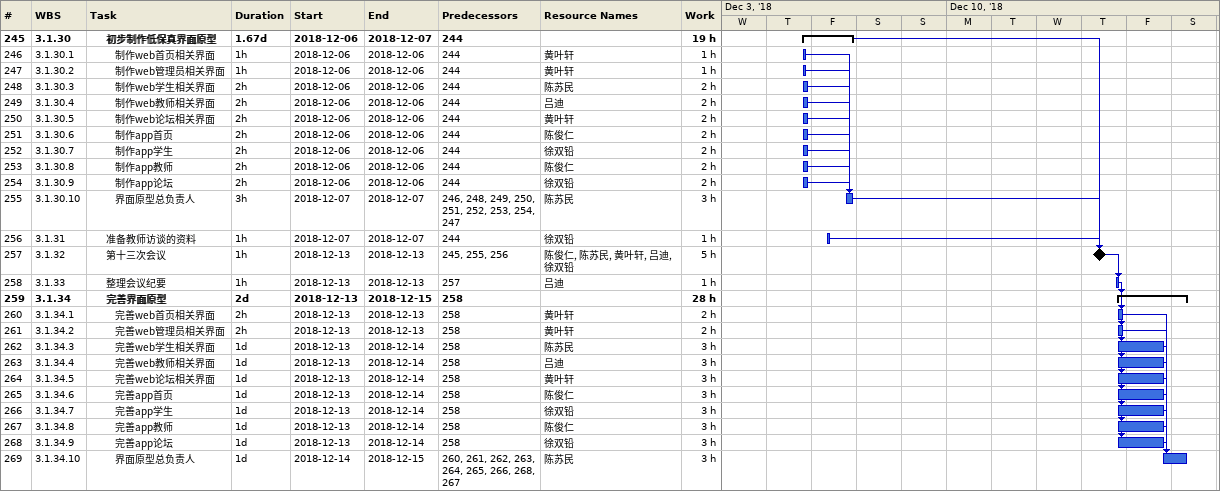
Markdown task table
| ID | WBS | Task | Duration | Start | Finish | Predecessors | Resources | Work (h) |
|---|---|---|---|---|---|---|---|---|
| 245 | 3.1.30 | **初步制作低保真界面原型** | 1.67d | 2018-12-06 | 2018-12-07 | 244 |  | 19 |
| 246 | 3.1.30.1 | 制作web首页相关界面 | 1h | 2018-12-06 | 2018-12-06 | 244 | 黄叶轩 | 1 |
| 247 | 3.1.30.2 | 制作web管理员相关界面 | 1h | 2018-12-06 | 2018-12-06 | 244 | 黄叶轩 | 1 |
| 248 | 3.1.30.3 | 制作web学生相关界面 | 2h | 2018-12-06 | 2018-12-06 | 244 | 陈苏民 | 2 |
| 249 | 3.1.30.4 | 制作web教师相关界面 | 2h | 2018-12-06 | 2018-12-06 | 244 | 吕迪 | 2 |
| 250 | 3.1.30.5 | 制作web论坛相关界面 | 2h | 2018-12-06 | 2018-12-06 | 244 | 黄叶轩 | 2 |
| 251 | 3.1.30.6 | 制作app首页 | 2h | 2018-12-06 | 2018-12-06 | 244 | 陈俊仁 | 2 |
| 252 | 3.1.30.7 | 制作app学生 | 2h | 2018-12-06 | 2018-12-06 | 244 | 徐双铅 | 2 |
| 253 | 3.1.30.8 | 制作app教师 | 2h | 2018-12-06 | 2018-12-06 | 244 | 陈俊仁 | 2 |
| 254 | 3.1.30.9 | 制作app论坛 | 2h | 2018-12-06 | 2018-12-06 | 244 | 徐双铅 | 2 |
| 255 | 3.1.30.10 | 界面原型总负责人 | 3h | 2018-12-07 | 2018-12-07 | 246, 248, 249, 250, 251, 252, 253, 254, 247 | 陈苏民 | 3 |
| 256 | 3.1.31 | 准备教师访谈的资料 | 1h | 2018-12-07 | 2018-12-07 | 244 | 徐双铅 | 1 |
| 257 | 3.1.32 | 第十三次会议 | 1h | 2018-12-13 | 2018-12-13 | 245, 255, 256 | 陈俊仁, 陈苏民, 黄叶轩, 吕迪, 徐双铅 | 5 |
| 258 | 3.1.33 | 整理会议纪要 | 1h | 2018-12-13 | 2018-12-13 | 257 | 吕迪 | 1 |
| 259 | 3.1.34 | **完善界面原型** | 2d | 2018-12-13 | 2018-12-15 | 258 |  | 28 |
| 260 | 3.1.34.1 | 完善web首页相关界面 | 2h | 2018-12-13 | 2018-12-13 | 258 | 黄叶轩 | 2 |
| 261 | 3.1.34.2 | 完善web管理员相关界面 | 2h | 2018-12-13 | 2018-12-13 | 258 | 黄叶轩 | 2 |
| 262 | 3.1.34.3 | 完善web学生相关界面 | 1d | 2018-12-13 | 2018-12-14 | 258 | 陈苏民 | 3 |
| 263 | 3.1.34.4 | 完善web教师相关界面 | 1d | 2018-12-13 | 2018-12-14 | 258 | 吕迪 | 3 |
| 264 | 3.1.34.5 | 完善web论坛相关界面 | 1d | 2018-12-13 | 2018-12-14 | 258 | 黄叶轩 | 3 |
| 265 | 3.1.34.6 | 完善app首页 | 1d | 2018-12-13 | 2018-12-14 | 258 | 陈俊仁 | 3 |
| 266 | 3.1.34.7 | 完善app学生 | 1d | 2018-12-13 | 2018-12-14 | 258 | 徐双铅 | 3 |
| 267 | 3.1.34.8 | 完善app教师 | 1d | 2018-12-13 | 2018-12-14 | 258 | 陈俊仁 | 3 |
| 268 | 3.1.34.9 | 完善app论坛 | 1d | 2018-12-13 | 2018-12-14 | 258 | 徐双铅 | 3 |
| 269 | 3.1.34.10 | 界面原型总负责人 | 1d | 2018-12-14 | 2018-12-15 | 260, 261, 262, 263, 264, 265, 266, 268, 267 | 陈苏民 | 3 |
